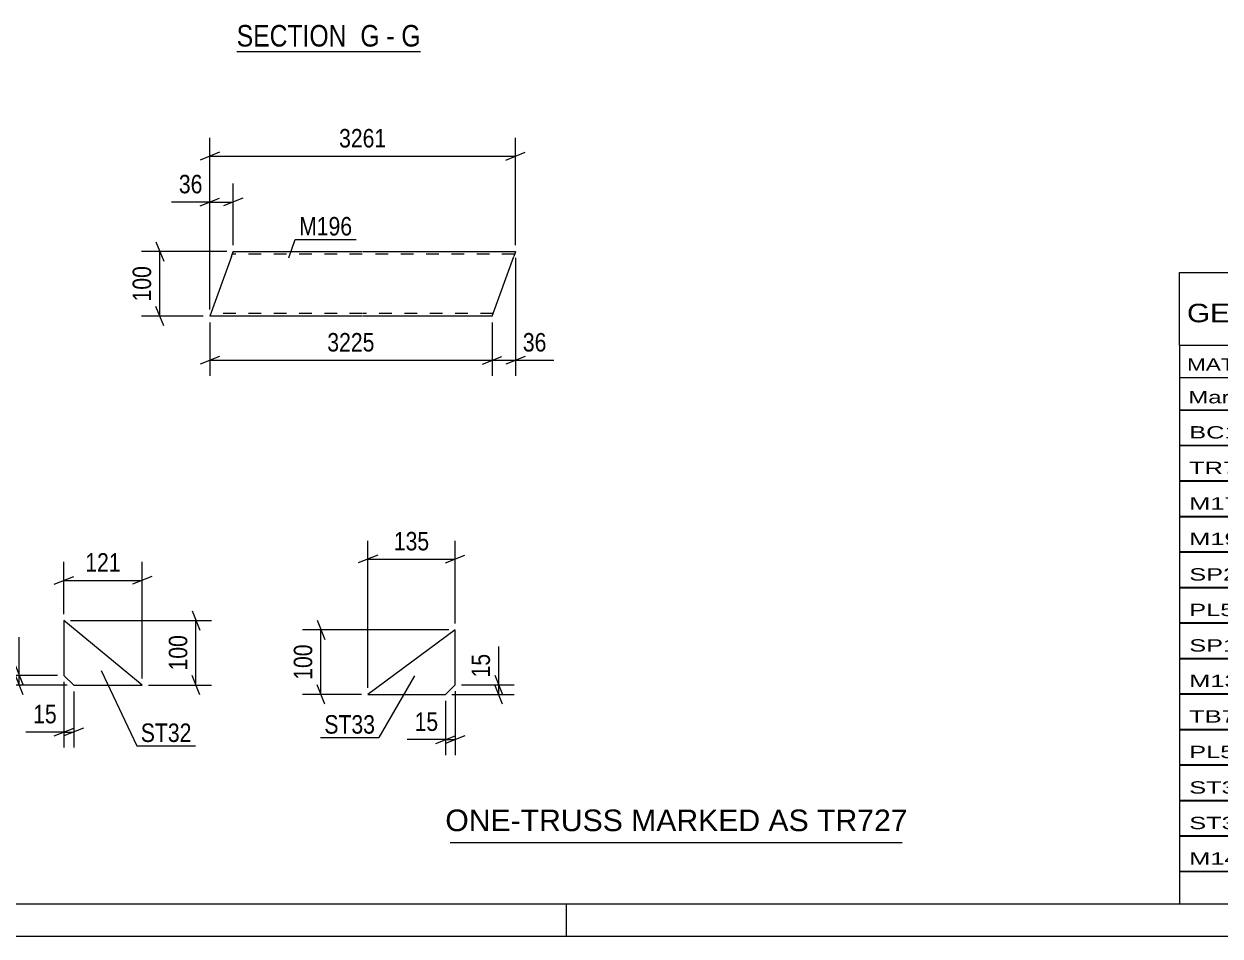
# Model space of a CAD drawing. Header units: millimetres. Extents: x 0 to 841, y 0 to 594.
# Drawn here: x 337 to 522.3, y 0 to 141.3 of the extents above; entities that cross this region are included whole.
import ezdxf

# ---------------------------------------------------------------- set-up
doc = ezdxf.new("R2010")
doc.units = ezdxf.units.MM
doc.linetypes.add('DXK_LINE_DOT2', pattern=[3.9198, 1.9599, -1.9599])
doc.styles.add('Arial', font='ARIAL.TTF', dxfattribs={"height": 0.2})
doc.styles.add('Arial Narrow', font='ARIALN.TTF', dxfattribs={"height": 0.2})

# ---------------------------------------------------------------- blocks, each defined once
blk = doc.blocks.new('Unknown-814735583-12361')
at = {"color": 7, "linetype": 'Continuous'}
for p, q in [((516, 102.75), (676, 102.75)), ((516, 91.5), (516, 102.75)), ((676, 102.75), (676, 91.5)), ((516, 91.5), (676, 91.5)), ((516, 91.5), (516, 86.5)), ((676, 91.5), (676, 86.5)), ((516, 86.5), (676, 86.5)), ((516, 86.5), (516, 81.5)), ((540, 86.5), (540, 81.5)), ((575.5, 86.5), (575.5, 81.5)), ((601.5, 86.5), (601.5, 81.5)), ((614.5, 86.5), (614.5, 81.5)), ((632, 86.5), (632, 81.5)), ((654, 86.5), (654, 81.5)), ((676, 86.5), (676, 81.5)), ((516, 81.5), (676, 81.5)), ((516, 81.45), (516, 76.05)), ((516, 81.45), (676, 81.45)), ((540, 81.5), (540, 76)), ((575.5, 81.5), (575.5, 76)), ((601.5, 81.5), (601.5, 76)), ((614.5, 81.5), (614.5, 76)), ((632, 81.5), (632, 76)), ((654, 81.5), (654, 76)), ((676, 81.45), (676, 76.05)), ((516, 76.05), (676, 76.05)), ((540, 76), (540, 70.5)), ((575.5, 76), (575.5, 70.5)), ((601.5, 76), (601.5, 70.5)), ((614.5, 76), (614.5, 70.5)), ((632, 76), (632, 70.5)), ((654, 76), (654, 70.5)), ((516, 75.95), (516, 70.55)), ((516, 75.95), (676, 75.95)), ((676, 75.95), (676, 70.55)), ((516, 70.55), (676, 70.55)), ((516, 70.45), (516, 65.05)), ((516, 70.45), (676, 70.45)), ((540, 70.5), (540, 65)), ((575.5, 70.5), (575.5, 65)), ((601.5, 70.5), (601.5, 65)), ((614.5, 70.5), (614.5, 65)), ((632, 70.5), (632, 65)), ((654, 70.5), (654, 65)), ((676, 70.45), (676, 65.05)), ((516, 65.05), (676, 65.05)), ((516, 64.95), (516, 59.55)), ((516, 64.95), (676, 64.95)), ((540, 65), (540, 59.5)), ((575.5, 65), (575.5, 59.5)), ((601.5, 65), (601.5, 59.5)), ((614.5, 65), (614.5, 59.5)), ((632, 65), (632, 59.5)), ((654, 65), (654, 59.5)), ((676, 64.95), (676, 59.55)), ((516, 59.55), (676, 59.55)), ((516, 59.45), (516, 54.05)), ((516, 59.45), (676, 59.45)), ((540, 59.5), (540, 54)), ((575.5, 59.5), (575.5, 54)), ((601.5, 59.5), (601.5, 54)), ((614.5, 59.5), (614.5, 54)), ((632, 59.5), (632, 54)), ((654, 59.5), (654, 54)), ((676, 59.45), (676, 54.05)), ((516, 54.05), (676, 54.05)), ((516, 53.95), (516, 48.55)), ((516, 53.95), (676, 53.95)), ((540, 54), (540, 48.5)), ((575.5, 54), (575.5, 48.5)), ((601.5, 54), (601.5, 48.5)), ((614.5, 54), (614.5, 48.5)), ((632, 54), (632, 48.5)), ((654, 54), (654, 48.5)), ((676, 53.95), (676, 48.55)), ((516, 48.55), (676, 48.55)), ((516, 48.45), (516, 43.05)), ((516, 48.45), (676, 48.45)), ((540, 48.5), (540, 43)), ((575.5, 48.5), (575.5, 43)), ((601.5, 48.5), (601.5, 43)), ((614.5, 48.5), (614.5, 43)), ((632, 48.5), (632, 43)), ((654, 48.5), (654, 43)), ((676, 48.45), (676, 43.05)), ((516, 43.05), (676, 43.05)), ((516, 42.95), (516, 37.55)), ((516, 42.95), (676, 42.95)), ((540, 43), (540, 37.5)), ((575.5, 43), (575.5, 37.5)), ((601.5, 43), (601.5, 37.5)), ((614.5, 43), (614.5, 37.5)), ((632, 43), (632, 37.5)), ((654, 43), (654, 37.5)), ((676, 42.95), (676, 37.55)), ((516, 37.55), (676, 37.55)), ((516, 37.45), (516, 32.05)), ((516, 37.45), (676, 37.45)), ((540, 37.5), (540, 32)), ((575.5, 37.5), (575.5, 32)), ((601.5, 37.5), (601.5, 32)), ((614.5, 37.5), (614.5, 32)), ((632, 37.5), (632, 32)), ((654, 37.5), (654, 32)), ((676, 37.45), (676, 32.05)), ((516, 32.05), (676, 32.05)), ((516, 31.95), (516, 26.55)), ((516, 31.95), (676, 31.95)), ((540, 32), (540, 26.5)), ((575.5, 32), (575.5, 26.5)), ((601.5, 32), (601.5, 26.5)), ((614.5, 32), (614.5, 26.5)), ((632, 32), (632, 26.5)), ((654, 32), (654, 26.5)), ((676, 31.95), (676, 26.55)), ((516, 26.55), (676, 26.55)), ((516, 26.45), (516, 21.05)), ((516, 26.45), (676, 26.45)), ((540, 26.5), (540, 21)), ((575.5, 26.5), (575.5, 21)), ((601.5, 26.5), (601.5, 21)), ((614.5, 26.5), (614.5, 21)), ((632, 26.5), (632, 21)), ((654, 26.5), (654, 21)), ((676, 26.45), (676, 21.05)), ((516, 21.05), (676, 21.05)), ((516, 20.95), (516, 15.55)), ((516, 20.95), (676, 20.95)), ((540, 21), (540, 15.5)), ((575.5, 21), (575.5, 15.5)), ((601.5, 21), (601.5, 15.5)), ((614.5, 21), (614.5, 15.5)), ((632, 21), (632, 15.5)), ((654, 21), (654, 15.5)), ((676, 20.95), (676, 15.55)), ((516, 15.55), (676, 15.55)), ((516, 15.45), (516, 10.05)), ((516, 15.45), (676, 15.45)), ((540, 15.5), (540, 10)), ((575.5, 15.5), (575.5, 10)), ((601.5, 15.5), (601.5, 10)), ((614.5, 15.5), (614.5, 10)), ((632, 15.5), (632, 10)), ((654, 15.5), (654, 10)), ((676, 15.45), (676, 10.05)), ((516, 10.05), (676, 10.05)), ((516, 10), (676, 10)), ((516, 10), (516, 5)), ((632, 10), (632, 5)), ((654, 10), (654, 5)), ((676, 10), (676, 5)), ((516, 5), (676, 5))]:
    blk.add_line(p, q, dxfattribs=at)
at = {"color": 7, "style": 'Arial Narrow'}
for s, height, width, p in [('GENERAL NOTES & WELD DETAILS :', 2.8633, 1.4, (517.15, 95.06)), ('REFER TYP DRAWING TYP-01', 1.9089, 1.6, (600.7, 95.16)), ("MATERIAL LIST FOR ASSEMBLY MK'D", 1.9089, 1.6, (517.15, 87.56)), ('TR727', 1.909, 1.794707, (609.9, 87.47)), ('1', 1.91, 1.794707, (638.08, 87.56)), ('No. Required', 1.9089, 1.6, (647.41, 87.56)), ('Mark', 1.909, 1.7, (517.34, 82.5)), ('Profile', 1.909, 1.7, (550.41, 82.5)), ('Material', 1.909, 1.7, (580.54, 82.56)), ('No.', 1.909, 1.7, (605.5, 82.56)), ('Length', 1.909, 1.7, (616, 82.56)), ('Area', 1.909, 1.7, (638.5, 82.56)), ('Weight', 1.909, 1.7, (658, 82.56))]:
    blk.add_text(s, height=height, dxfattribs=dict(at, width=width)).set_placement(p)
at = {"color": 7, "linetype": 'Continuous', "style": 'Arial Narrow'}
for s, height, width, p in [('BC131', 1.909, 1.794707, (517.5, 77.06)), ('SHS132*6', 1.909, 1.794707, (542, 77.06)), ('E350', 1.909, 1.794707, (581.74, 77.06)), ('1', 1.91, 1.794707, (605.86, 77.06)), ('18056', 1.909, 1.794707, (616.4, 77.06)), ('9.5', 1.909, 1.794707, (642.32, 77.06)), ('428.4', 1.909, 1.794707, (658.96, 77.06)), ('TR727', 1.909, 1.794707, (517.5, 71.56)), ('SHS100*8', 1.909, 1.794707, (542, 71.56)), ('E350', 1.909, 1.794707, (581.74, 71.56)), ('1', 1.91, 1.794707, (605.86, 71.56)), ('18027', 1.909, 1.794707, (616.4, 71.56)), ('7.2', 1.909, 1.794707, (642.32, 71.56)), ('416.6', 1.909, 1.794707, (658.96, 71.56)), ('M177', 1.909, 1.794707, (517.5, 66.06)), ('SHS100*6', 1.909, 1.794707, (542, 66.06)), ('E350', 1.909, 1.794707, (581.74, 66.06)), ('7', 1.91, 1.794707, (605.86, 66.06)), ('3167', 1.909, 1.794707, (618.58, 66.06)), ('1.2', 1.909, 1.794707, (642.32, 66.06)), ('383.7', 1.909, 1.794707, (658.96, 66.06)), ('M196', 1.909, 1.794707, (517.5, 60.56)), ('SHS100*4', 1.909, 1.794707, (542, 60.56)), ('E350', 1.909, 1.794707, (581.74, 60.56)), ('8', 1.91, 1.794707, (605.86, 60.56)), ('3261', 1.909, 1.794707, (618.58, 60.56)), ('1.3', 1.909, 1.794707, (642.32, 60.56)), ('311.1', 1.909, 1.794707, (658.96, 60.56)), ('SP20', 1.909, 1.794707, (517.5, 55.06)), ('PL20*380', 1.909, 1.794707, (542, 55.06)), ('E350', 1.909, 1.794707, (581.74, 55.06)), ('6', 1.91, 1.794707, (605.86, 55.06)), ('380', 1.909, 1.794707, (620.77, 55.06)), ('0.3', 1.909, 1.794707, (642.32, 55.06)), ('136.0', 1.909, 1.794707, (658.96, 55.06)), ('PL581', 1.909, 1.794707, (517.5, 49.56)), ('PL12*300', 1.909, 1.794707, (542, 49.56)), ('E350', 1.909, 1.794707, (581.74, 49.56)), ('14', 1.909, 1.794707, (604.76, 49.56)), ('310', 1.909, 1.794707, (620.77, 49.56)), ('0.2', 1.909, 1.794707, (642.32, 49.56)), ('122.6', 1.909, 1.794707, (658.96, 49.56)), ('SP19', 1.909, 1.794707, (517.5, 44.06)), ('PL16*325', 1.909, 1.794707, (542, 44.06)), ('E350', 1.909, 1.794707, (581.74, 44.06)), ('4', 1.91, 1.794707, (605.86, 44.06)), ('325', 1.909, 1.794707, (620.77, 44.06)), ('0.2', 1.909, 1.794707, (642.32, 44.06)), ('53.1', 1.909, 1.794707, (661.14, 44.06)), ('M1362', 1.909, 1.794707, (517.5, 38.56)), ('RHS100*100*6', 1.9089, 1.794707, (542, 38.56)), ('E350', 1.909, 1.794707, (581.74, 38.56)), ('14', 1.909, 1.794707, (604.76, 38.56)), ('196', 1.909, 1.794707, (620.77, 38.56)), ('0.1', 1.909, 1.794707, (642.32, 38.56)), ('48.6', 1.909, 1.794707, (661.14, 38.56)), ('TB74', 1.909, 1.794707, (517.5, 33.06)), ('RHS150*110*6', 1.9089, 1.794707, (542, 33.06)), ('E350', 1.909, 1.794707, (581.74, 33.06)), ('6', 1.91, 1.794707, (605.86, 33.06)), ('200', 1.909, 1.794707, (620.77, 33.06)), ('0.1', 1.909, 1.794707, (642.32, 33.06)), ('28.0', 1.909, 1.794707, (661.14, 33.06)), ('PL538', 1.909, 1.794707, (517.5, 27.56)), ('PL10*150', 1.909, 1.794707, (542, 27.56)), ('E350', 1.909, 1.794707, (581.74, 27.56)), ('6', 1.91, 1.794707, (605.86, 27.56)), ('170', 1.909, 1.794707, (620.77, 27.56)), ('0.1', 1.909, 1.794707, (642.32, 27.56)), ('12.0', 1.909, 1.794707, (661.14, 27.56)), ('ST33', 1.909, 1.794707, (517.5, 22.06)), ('PL8*100', 1.909, 1.794707, (542, 22.06)), ('E350', 1.909, 1.794707, (581.74, 22.06)), ('24', 1.909, 1.794707, (604.76, 22.06)), ('135', 1.909, 1.794707, (620.77, 22.06)), ('0.0', 1.909, 1.794707, (642.32, 22.06)), ('10.0', 1.909, 1.794707, (661.14, 22.06)), ('ST32', 1.909, 1.794707, (517.5, 16.56)), ('PL8*100', 1.909, 1.794707, (542, 16.56)), ('E350', 1.909, 1.794707, (581.74, 16.56)), ('24', 1.909, 1.794707, (604.76, 16.56)), ('121', 1.909, 1.794707, (620.77, 16.56)), ('0.0', 1.909, 1.794707, (642.32, 16.56)), ('8.9', 1.909, 1.794707, (663.33, 16.56)), ('M1450', 1.909, 1.794707, (517.5, 11.06)), ('RHS100*100*6', 1.9089, 1.794707, (542, 11.06)), ('E350', 1.909, 1.794707, (581.74, 11.06)), ('220', 1.909, 1.794707, (620.77, 11.06)), ('0.1', 1.909, 1.794707, (642.32, 11.06)), ('3.9', 1.909, 1.794707, (663.33, 11.06)), ('1', 1.91, 1.794707, (605.86, 11.06)), ('Total', 1.909, 1.7, (618.33, 6.5)), ('44.4', 1.909, 1.794707, (639.64, 6.5)), ('1963.0', 1.909, 1.794707, (656.77, 6.5))]:
    blk.add_text(s, height=height, dxfattribs=dict(at, width=width)).set_placement(p)
blk = doc.blocks.new('Unknown-814735583-1133')
at = {"color": 5, "linetype": 'Continuous'}
for p, q in [((5, 5), (836, 5)), ((421, 0), (421, 5)), ((0, 0), (841, 0))]:
    blk.add_line(p, q, dxfattribs=at)
blk = doc.blocks.new('Unknown-814735583-12362')
at = {"color": 7, "linetype": 'Continuous'}
blk.add_line((403, 14.5), (473, 14.5), dxfattribs=at)
at = {"color": 7, "style": 'Arial'}
blk.add_text('ONE-TRUSS MARKED AS TR727', height=3.3428, dxfattribs=at).set_placement((402.24, 16.25))
blk = doc.blocks.new('Unknown-814735583-17 - 6020')
at = {"color": 6, "linetype": 'Continuous'}
blk.add_line((369.92, 137.01), (398.42, 137.01), dxfattribs=at)
at = {"color": 0, "linetype": 'Continuous'}
for points in [[(388.03, 137.76), (388.03, 141.26), (369.92, 141.26), (369.92, 137.76)], [(392.06, 137.76), (392.06, 141.26), (389.08, 141.26), (389.08, 137.76)], [(394.38, 137.76), (394.38, 141.26), (393.11, 141.26), (393.11, 137.76)], [(398.42, 137.76), (398.42, 141.26), (395.43, 141.26), (395.43, 137.76)]]:
    blk.add_wipeout(points, dxfattribs=at)
at = {"color": 7, "linetype": 'Continuous', "style": 'Arial Narrow'}
for s, p in [('SECTION ', (369.92, 137.76)), ('G', (389.08, 137.76)), ('G', (395.43, 137.76)), ('-', (393.11, 137.76))]:
    blk.add_text(s, height=3.34, dxfattribs=at).set_placement(p)
blk = doc.blocks.new('Part-814735583-2638 - 2622')
at = {"color": 2, "linetype": 'Continuous'}
for p, q in [((369.09, 105.22), (369.38, 106.02)), ((369.38, 106.02), (389.38, 106.02)), ((389.48, 106.02), (413.12, 106.02)), ((413.04, 105.79), (412.83, 105.22)), ((413.1, 105.96), (413.04, 105.79)), ((413.12, 106.02), (413.1, 105.96)), ((369.09, 105.22), (365.74, 96.02)), ((409.48, 96.02), (412.83, 105.22)), ((389.38, 96.02), (365.74, 96.02)), ((409.48, 96.02), (389.48, 96.02))]:
    blk.add_line(p, q, dxfattribs=at)
at = {"color": 7, "linetype": 'DXK_LINE_DOT2'}
for p, q in [((369.36, 105.96), (369.3, 105.79)), ((369.38, 106.02), (369.36, 105.96)), ((413.12, 106.02), (413.04, 105.79)), ((389.38, 105.62), (369.24, 105.62)), ((412.98, 105.62), (389.48, 105.62)), ((389.38, 96.42), (365.89, 96.42)), ((409.63, 96.42), (389.48, 96.42))]:
    blk.add_line(p, q, dxfattribs=at)
blk = doc.blocks.new('Part-814735583-2169 - 2153')
at = {"color": 2, "linetype": 'Continuous'}
for p, q in [((355.25, 38.87), (343.16, 48.87)), ((343.16, 48.87), (343.16, 40.37)), ((343.16, 40.37), (344.66, 38.87)), ((344.66, 38.87), (355.25, 38.87))]:
    blk.add_line(p, q, dxfattribs=at)
blk = doc.blocks.new('Part-814735583-2097 - 2081')
at = {"color": 2, "linetype": 'Continuous'}
for p, q in [((403.76, 47.43), (390.26, 37.43)), ((403.76, 38.93), (403.76, 47.43)), ((402.26, 37.43), (403.76, 38.93)), ((390.26, 37.43), (402.26, 37.43))]:
    blk.add_line(p, q, dxfattribs=at)
blk = doc.blocks.new('StraightDimension-814735583-2698 - 2622')
at = {"color": 7, "linetype": 'Continuous'}
for p, q in [((365.74, 97.02), (365.74, 123.63)), ((413.12, 107.02), (413.12, 123.63)), ((367.24, 121.38), (364.24, 120.18)), ((365.74, 120.78), (413.12, 120.78)), ((411.62, 120.18), (414.62, 121.38))]:
    blk.add_line(p, q, dxfattribs=at)
at = {"color": 0}
blk.add_wipeout([(393.69, 121.53), (393.69, 125.73), (385.18, 125.73), (385.18, 121.53)], dxfattribs=at)
at = {"color": 3, "style": 'Arial Narrow'}
blk.add_text('3261', height=2.863, dxfattribs=at).set_placement((385.78, 122.13))
blk = doc.blocks.new('StraightDimension-814735583-2641 - 2622')
at = {"color": 7, "linetype": 'Continuous'}
for p, q in [((365.74, 95.02), (365.74, 86.78)), ((409.48, 95.02), (409.48, 86.78)), ((367.24, 89.78), (364.24, 88.58)), ((365.74, 89.18), (409.48, 89.18)), ((407.98, 88.58), (410.98, 89.78))]:
    blk.add_line(p, q, dxfattribs=at)
at = {"color": 0}
blk.add_wipeout([(391.87, 89.93), (391.87, 94.13), (383.36, 94.13), (383.36, 89.93)], dxfattribs=at)
at = {"color": 3, "style": 'Arial Narrow'}
blk.add_text('3225', height=2.863, dxfattribs=at).set_placement((383.96, 90.53))
blk = doc.blocks.new('StraightDimension-814735583-2661 - 2622')
at = {"color": 7, "linetype": 'Continuous'}
for p, q in [((413.12, 105.02), (413.12, 86.78)), ((409.48, 95.02), (409.48, 86.78)), ((407.98, 88.58), (410.98, 89.78)), ((409.48, 89.18), (413.12, 89.18)), ((414.62, 89.78), (411.62, 88.58))]:
    blk.add_line(p, q, dxfattribs=at)
at = {"color": 0}
blk.add_wipeout([(418.5, 89.93), (418.5, 94.13), (413.65, 94.13), (413.65, 89.93)], dxfattribs=at)
at = {"color": 7, "linetype": 'Continuous'}
blk.add_line((413.12, 89.18), (419.03, 89.18), dxfattribs=at)
blk.add_line((413.12, 89.18), (419.03, 89.18), dxfattribs=at)
at = {"color": 3, "style": 'Arial Narrow'}
blk.add_text('36', height=2.863, dxfattribs=at).set_placement((414.25, 90.53))
blk = doc.blocks.new('StraightDimension-814735583-2679 - 2622')
at = {"color": 7, "linetype": 'Continuous'}
for p, q in [((365.74, 97.02), (365.74, 116.53)), ((369.38, 107.02), (369.38, 116.53)), ((364.24, 113.08), (367.24, 114.28)), ((365.74, 113.68), (369.38, 113.68)), ((370.88, 114.28), (367.88, 113.08))]:
    blk.add_line(p, q, dxfattribs=at)
at = {"color": 0}
blk.add_wipeout([(365.22, 114.43), (365.22, 118.63), (360.36, 118.63), (360.36, 114.43)], dxfattribs=at)
at = {"color": 7, "linetype": 'Continuous'}
blk.add_line((365.74, 113.68), (359.84, 113.68), dxfattribs=at)
blk.add_line((365.74, 113.68), (359.84, 113.68), dxfattribs=at)
at = {"color": 3, "style": 'Arial Narrow'}
blk.add_text('36', height=2.863, dxfattribs=at).set_placement((360.96, 115.03))
blk = doc.blocks.new('StraightDimension-814735583-11505 - 2622')
at = {"color": 7, "linetype": 'Continuous'}
for p, q in [((357.41, 107.52), (358.61, 104.52)), ((368.38, 106.02), (355.16, 106.02)), ((358.01, 96.02), (358.01, 106.02)), ((358.61, 94.52), (357.41, 97.52)), ((364.74, 96.02), (355.16, 96.02))]:
    blk.add_line(p, q, dxfattribs=at)
at = {"color": 0}
blk.add_wipeout([(357.26, 104.36), (353.06, 104.36), (353.06, 97.68), (357.26, 97.68)], dxfattribs=at)
at = {"color": 3, "style": 'Arial Narrow'}
blk.add_text('100', height=2.863, rotation=90.0002, dxfattribs=at).set_placement((356.66, 98.28))
blk = doc.blocks.new('StraightDimension-814735583-2205 - 2153')
at = {"color": 7, "linetype": 'Continuous'}
for p, q in [((343.16, 39.37), (343.16, 29.2)), ((344.66, 37.87), (344.66, 29.2)), ((341.66, 31), (344.66, 32.2)), ((346.16, 32.2), (343.16, 31)), ((343.16, 31.6), (344.66, 31.6))]:
    blk.add_line(p, q, dxfattribs=at)
at = {"color": 0}
blk.add_wipeout([(342.63, 32.35), (342.63, 36.55), (337.78, 36.55), (337.78, 32.35)], dxfattribs=at)
at = {"color": 7, "linetype": 'Continuous'}
blk.add_line((343.16, 31.6), (337.25, 31.6), dxfattribs=at)
blk.add_line((343.16, 31.6), (337.25, 31.6), dxfattribs=at)
at = {"color": 3, "style": 'Arial Narrow'}
blk.add_text('15', height=2.863, dxfattribs=at).set_placement((338.38, 32.95))
blk = doc.blocks.new('StraightDimension-814735583-2195 - 2153')
at = {"color": 7, "linetype": 'Continuous'}
for p, q in [((343.16, 49.87), (343.16, 57.94)), ((355.25, 39.87), (355.25, 57.94)), ((341.66, 54.49), (344.66, 55.69)), ((356.75, 55.69), (353.75, 54.49)), ((343.16, 55.09), (355.25, 55.09))]:
    blk.add_line(p, q, dxfattribs=at)
at = {"color": 0}
blk.add_wipeout([(352.55, 55.84), (352.55, 60.04), (345.86, 60.04), (345.86, 55.84)], dxfattribs=at)
at = {"color": 3, "style": 'Arial Narrow'}
blk.add_text('121', height=2.863, dxfattribs=at).set_placement((346.46, 56.44))
blk = doc.blocks.new('StraightDimension-814735583-2171 - 2153')
at = {"color": 7, "linetype": 'Continuous'}
for p, q in [((363.01, 50.37), (364.21, 47.37)), ((344.16, 48.87), (366.01, 48.87)), ((363.61, 38.87), (363.61, 48.87)), ((364.21, 37.37), (363.01, 40.37)), ((356.25, 38.87), (366.01, 38.87))]:
    blk.add_line(p, q, dxfattribs=at)
at = {"color": 0}
blk.add_wipeout([(362.86, 47.22), (358.66, 47.22), (358.66, 40.53), (362.86, 40.53)], dxfattribs=at)
at = {"color": 3, "style": 'Arial Narrow'}
blk.add_text('100', height=2.863, rotation=90.0002, dxfattribs=at).set_placement((362.26, 41.13))
blk = doc.blocks.new('StraightDimension-814735583-2183 - 2153')
at = {"color": 7, "linetype": 'Continuous'}
for p, q in [((335.64, 41.87), (336.84, 38.87)), ((342.16, 40.37), (333.39, 40.37)), ((336.84, 37.37), (335.64, 40.37)), ((336.24, 38.87), (336.24, 40.37)), ((343.66, 38.87), (333.39, 38.87))]:
    blk.add_line(p, q, dxfattribs=at)
at = {"color": 0}
blk.add_wipeout([(335.49, 45.76), (331.29, 45.76), (331.29, 40.9), (335.49, 40.9)], dxfattribs=at)
at = {"color": 7, "linetype": 'Continuous'}
blk.add_line((336.24, 40.37), (336.24, 46.28), dxfattribs=at)
blk.add_line((336.24, 40.37), (336.24, 46.28), dxfattribs=at)
at = {"color": 3, "style": 'Arial Narrow'}
blk.add_text('15', height=2.863, rotation=90.0002, dxfattribs=at).set_placement((334.89, 41.5))
blk = doc.blocks.new('StraightDimension-814735583-2126 - 2081')
at = {"color": 7, "linetype": 'Continuous'}
for p, q in [((382.37, 48.93), (383.57, 45.93)), ((402.76, 47.43), (380.12, 47.43)), ((382.97, 37.43), (382.97, 47.43)), ((383.57, 35.93), (382.37, 38.93)), ((389.26, 37.43), (380.12, 37.43))]:
    blk.add_line(p, q, dxfattribs=at)
at = {"color": 0}
blk.add_wipeout([(382.22, 45.77), (378.02, 45.77), (378.02, 39.09), (382.22, 39.09)], dxfattribs=at)
at = {"color": 3, "style": 'Arial Narrow'}
blk.add_text('100', height=2.863, rotation=90.0002, dxfattribs=at).set_placement((381.62, 39.69))
blk = doc.blocks.new('StraightDimension-814735583-2099 - 2081')
at = {"color": 7, "linetype": 'Continuous'}
for p, q in [((403.76, 37.93), (403.76, 28.02)), ((402.26, 36.43), (402.26, 28.02)), ((400.76, 29.82), (403.76, 31.02)), ((405.26, 31.02), (402.26, 29.82)), ((402.26, 30.42), (403.76, 30.42))]:
    blk.add_line(p, q, dxfattribs=at)
at = {"color": 0}
blk.add_wipeout([(401.73, 31.17), (401.73, 35.37), (396.88, 35.37), (396.88, 31.17)], dxfattribs=at)
at = {"color": 7, "linetype": 'Continuous'}
blk.add_line((402.26, 30.42), (396.35, 30.42), dxfattribs=at)
blk.add_line((402.26, 30.42), (396.35, 30.42), dxfattribs=at)
at = {"color": 3, "style": 'Arial Narrow'}
blk.add_text('15', height=2.863, dxfattribs=at).set_placement((397.48, 31.77))
blk = doc.blocks.new('StraightDimension-814735583-2138 - 2081')
at = {"color": 7, "linetype": 'Continuous'}
for p, q in [((404.76, 38.93), (412.91, 38.93)), ((409.91, 40.43), (411.11, 37.43)), ((411.11, 35.93), (409.91, 38.93)), ((410.51, 37.43), (410.51, 38.93)), ((403.26, 37.43), (412.91, 37.43))]:
    blk.add_line(p, q, dxfattribs=at)
at = {"color": 0}
blk.add_wipeout([(409.76, 44.31), (405.56, 44.31), (405.56, 39.45), (409.76, 39.45)], dxfattribs=at)
at = {"color": 7, "linetype": 'Continuous'}
blk.add_line((410.51, 38.93), (410.51, 44.84), dxfattribs=at)
blk.add_line((410.51, 38.93), (410.51, 44.84), dxfattribs=at)
at = {"color": 3, "style": 'Arial Narrow'}
blk.add_text('15', height=2.863, rotation=90.0002, dxfattribs=at).set_placement((409.16, 40.05))
blk = doc.blocks.new('StraightDimension-814735583-2114 - 2081')
at = {"color": 7, "linetype": 'Continuous'}
for p, q in [((390.26, 38.43), (390.26, 61.23)), ((403.76, 48.43), (403.76, 61.23)), ((391.76, 58.98), (388.76, 57.78)), ((390.26, 58.38), (403.76, 58.38)), ((402.26, 57.78), (405.26, 58.98))]:
    blk.add_line(p, q, dxfattribs=at)
at = {"color": 0}
blk.add_wipeout([(400.35, 59.13), (400.35, 63.33), (393.66, 63.33), (393.66, 59.13)], dxfattribs=at)
at = {"color": 3, "style": 'Arial Narrow'}
blk.add_text('135', height=2.863, dxfattribs=at).set_placement((394.26, 59.73))
blk = doc.blocks.new('Mark-814735583-2634 - 2622')
at = {"color": 0}
blk.add_wipeout([(387.82, 108.5), (387.82, 111.5), (379.59, 111.5), (379.59, 108.5)], dxfattribs=at)
blk.add_wipeout([(387.82, 108.5), (387.82, 111.5), (379.59, 111.5), (379.59, 108.5)], dxfattribs=at)
at = {"color": 30, "linetype": 'Continuous'}
for p, q in [((378, 105.02), (378.99, 107.9)), ((378.99, 107.9), (388.42, 107.9))]:
    blk.add_line(p, q, dxfattribs=at)
at = {"color": 3, "style": 'Arial Narrow'}
blk.add_text('M196', height=2.863, dxfattribs=at).set_placement((379.59, 108.5))
blk = doc.blocks.new('Mark-814735583-2165 - 2153')
at = {"color": 0}
blk.add_wipeout([(362.92, 30.06), (362.92, 33.06), (355.06, 33.06), (355.06, 30.06)], dxfattribs=at)
blk.add_wipeout([(362.92, 30.06), (362.92, 33.06), (355.06, 33.06), (355.06, 30.06)], dxfattribs=at)
at = {"color": 30, "linetype": 'Continuous'}
for p, q in [((348.93, 41.13), (354.46, 29.46)), ((354.46, 29.46), (363.52, 29.46))]:
    blk.add_line(p, q, dxfattribs=at)
at = {"color": 3, "style": 'Arial Narrow'}
blk.add_text('ST32', height=2.863, dxfattribs=at).set_placement((355.06, 30.06))
blk = doc.blocks.new('Mark-814735583-2093 - 2081')
at = {"color": 0}
blk.add_wipeout([(391.36, 31.35), (391.36, 34.35), (383.5, 34.35), (383.5, 31.35)], dxfattribs=at)
blk.add_wipeout([(391.36, 31.35), (391.36, 34.35), (383.5, 34.35), (383.5, 31.35)], dxfattribs=at)
at = {"color": 30, "linetype": 'Continuous'}
for p in [(397.46, 40.3), (382.9, 30.75)]:
    blk.add_line(p, (391.96, 30.75), dxfattribs=at)
at = {"color": 3, "style": 'Arial Narrow'}
blk.add_text('ST33', height=2.863, dxfattribs=at).set_placement((383.5, 31.35))

msp = doc.modelspace()

# ---------------------------------------------------------------- block references
for name in ['Unknown-814735583-1133', 'Part-814735583-2638 - 2622', 'Unknown-814735583-12361', 'Part-814735583-2169 - 2153', 'Part-814735583-2097 - 2081', 'Unknown-814735583-12362']:
    msp.add_blockref(name, (0, 0))

# ---------------------------------------------------------------- next in the draw order: block references
for name in ['Unknown-814735583-17 - 6020', 'StraightDimension-814735583-2698 - 2622', 'StraightDimension-814735583-2641 - 2622', 'StraightDimension-814735583-2126 - 2081', 'StraightDimension-814735583-2205 - 2153']:
    msp.add_blockref(name, (0, 0))

# ---------------------------------------------------------------- next in the draw order: block references
for name in ['StraightDimension-814735583-2679 - 2622', 'Mark-814735583-2634 - 2622', 'StraightDimension-814735583-2661 - 2622', 'StraightDimension-814735583-2195 - 2153', 'StraightDimension-814735583-2099 - 2081']:
    msp.add_blockref(name, (0, 0))

# ---------------------------------------------------------------- next in the draw order: block references
for name in ['StraightDimension-814735583-11505 - 2622', 'StraightDimension-814735583-2171 - 2153', 'StraightDimension-814735583-2138 - 2081']:
    msp.add_blockref(name, (0, 0))

# ---------------------------------------------------------------- next in the draw order: block references
for name in ['StraightDimension-814735583-2114 - 2081', 'StraightDimension-814735583-2183 - 2153', 'Mark-814735583-2165 - 2153']:
    msp.add_blockref(name, (0, 0))

# ---------------------------------------------------------------- next in the draw order: block references
msp.add_blockref('Mark-814735583-2093 - 2081', (0, 0))

doc.saveas('drawing.dxf')
